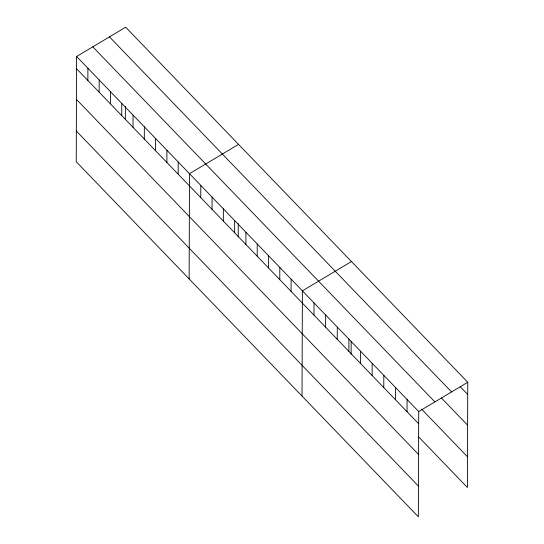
<?xml version="1.0" encoding="UTF-8"?>
<svg xmlns="http://www.w3.org/2000/svg" width="544" height="544" viewBox="0 0 544 544"><rect width="100%" height="100%" fill="white"/><g stroke="black" fill="none" stroke-linecap="round" stroke-linejoin="round"><path stroke-width="0.82" d="M76.609 56.515L76.242 161.738L418.343 516.8L418.71 411.584L76.609 56.515L125.657 27.2L467.758 382.262L467.391 487.485L418.533 436.784M87.856 80.444L87.904 68.231M99.151 92.16L99.192 79.948M110.439 103.877L110.48 91.664M121.727 115.6L121.768 103.387M125.338 119.041L125.378 106.447M133.015 127.316L133.056 115.104M144.303 139.033L144.35 126.82M155.591 150.749L155.638 138.536M166.886 162.466L166.926 150.253M178.174 174.182L178.214 161.969M189.135 278.909L189.502 173.686L238.551 144.371M200.75 197.615L200.797 185.402M212.038 209.331L212.085 197.118M223.332 221.048L223.373 208.842M234.62 232.771L234.661 220.558M238.224 237L238.272 223.618M245.908 244.487L245.949 232.274M257.196 256.204L257.237 243.991M268.484 267.92L268.532 255.707M279.779 279.636L279.82 267.424M291.067 291.353L291.108 279.14M302.029 396.08L302.396 290.856L351.444 261.542M313.983 315.146L314.031 302.933M325.618 327.216L325.659 315.003M337.246 339.286L337.294 327.073M348.881 351.363L348.922 339.15M351.118 354.171L351.166 341.578M360.509 363.433L360.556 351.22M372.144 375.503L372.184 363.29M383.772 387.58L383.819 375.367M395.406 399.65L395.447 387.437M407.034 411.72L407.082 399.507M418.71 411.584L467.758 382.262M460.149 386.628L467.711 394.475M109.473 36.876L451.568 391.938M441.436 398.011L467.609 425.17M92.8 46.838L434.894 401.907M421.552 409.108L467.493 456.79M76.568 68.728L418.669 423.796M76.459 99.423L418.56 454.485M76.35 131.043L418.452 486.105"/></g></svg>
